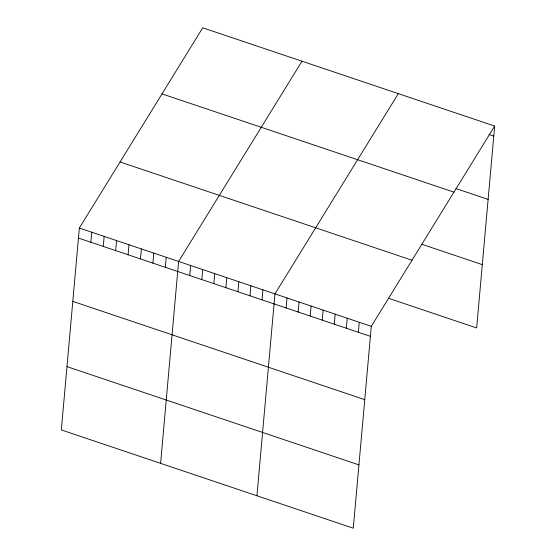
<?xml version="1.0" encoding="UTF-8"?>
<svg xmlns="http://www.w3.org/2000/svg" width="556" height="556" viewBox="0 0 556 556"><rect width="100%" height="100%" fill="white"/><g stroke="black" fill="none" stroke-linecap="round" stroke-linejoin="round"><path stroke-width="0.83" d="M79.341 228.05L61.327 429.934L353.282 528.2L371.297 326.316L494.673 126.066L202.718 27.8L79.341 228.05L371.297 326.316M90.857 242.249L91.754 232.227M103.263 246.426L104.16 236.404M115.676 250.603L116.565 240.581M128.082 254.773L128.978 244.758M140.487 258.95L141.384 248.935M152.9 263.127L153.79 253.112M165.306 267.304L166.202 257.282M160.594 463.35L178.608 261.459L301.984 61.209M189.756 275.533L190.652 265.518M201.8 279.585L202.697 269.57M213.845 283.643L214.741 273.621M225.889 287.695L226.778 277.673M237.933 291.747L238.823 281.725M249.971 295.799L250.867 285.784M262.015 299.858L262.912 289.836M256.935 495.771L274.956 293.888L398.325 93.637M286.104 307.961L286.993 297.94M298.148 312.013L299.038 301.998M310.185 316.065L311.082 306.05M322.23 320.124L323.126 310.102M334.274 324.176L335.171 314.154M346.318 328.228L347.215 318.206M358.363 332.279L359.252 322.265M494.673 126.066L476.659 327.95L388.338 298.224M488.96 134.462L493.777 136.081M456.01 188.588L488.126 199.395M162.004 93.881L453.96 192.147M422.094 244.369L482.309 264.635M120.061 161.97L412.01 260.229M78.452 238.072L370.407 336.331M72.801 301.387L364.75 399.653M66.977 366.619L358.933 464.885"/></g></svg>
